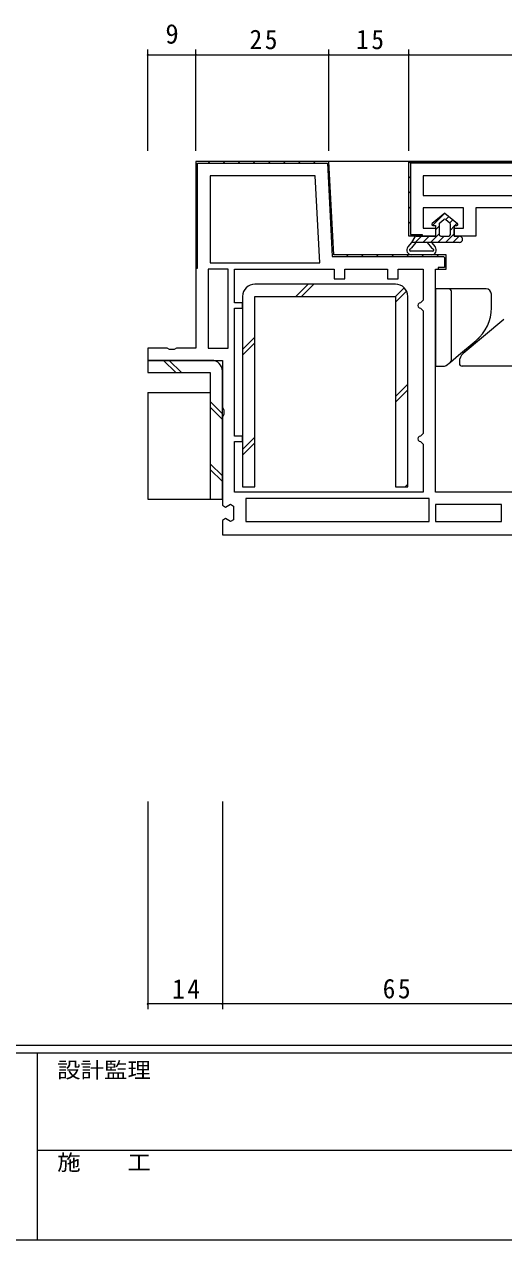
# Model space of a CAD drawing. Units: millimetres on the paper. Extents: x -420 to 373, y -297 to 267.
# Drawn here: x -162.5 to -72.5, y -297 to -69.1 of the extents above; entities that cross this region are included whole.
import ezdxf
from ezdxf.enums import TextEntityAlignment as Align

# ---------------------------------------------------------------- set-up
doc = ezdxf.new("R2010")
doc.units = ezdxf.units.MM
for name, color, linetype, lineweight in [('0-1_YKK_ZWAK', 7, 'Continuous', 9), ('0-3_YKK_12', 2, 'Continuous', 9), ('0-4_YKK_D', 6, 'Continuous', 9), ('0-6_YKK_13', 4, 'Continuous', 9), ('0-7_YKK_11', 7, 'Continuous', 9)]:
    doc.layers.add(name, color=color, linetype=linetype, lineweight=lineweight)
doc.styles.add('ＭＳ ゴシック', font='')
doc.styles.get('ＭＳ ゴシック').set_extended_font_data('MS Gothic')

msp = doc.modelspace()

# ---------------------------------------------------------------- linework, layer by layer
at = {"layer": '0-1_YKK_ZWAK'}
for p, q in [((352.3, -260.6), (-417.7, -260.6)), ((314.5, -262), (-417.7, -262)), ((-160.1, -262), (-160.1, -297)), ((-160.1, -280.199), (-31.3, -280.199)), ((-417.7, -297), (314.5, -297))]:
    msp.add_line(p, q, dxfattribs=at)
at = {"layer": '0-3_YKK_12'}
msp.add_line((88.047, -94.803), (-105.779, -94.803), dxfattribs=at)
at = {"layer": '0-4_YKK_D'}
for p, q in [((-139.304, -92.804), (-139.304, -73.803)), ((-139.304, -74.803), (-130.304, -74.803)), ((-130.304, -92.804), (-130.304, -73.803)), ((-130.304, -92.804), (-130.304, -73.803)), ((-130.304, -74.803), (-105.304, -74.803)), ((-105.304, -92.803), (-105.304, -73.803)), ((-105.304, -92.803), (-105.304, -73.803)), ((-105.304, -74.803), (-90.304, -74.803)), ((-90.304, -92.803), (-90.304, -73.803)), ((-90.304, -92.803), (-90.304, -73.803)), ((-90.304, -74.803), (-0.304, -74.803)), ((-139.304, -214.801), (-139.304, -253.801)), ((-125.304, -214.801), (-125.304, -253.801)), ((-125.304, -214.801), (-125.304, -253.801)), ((-125.304, -252.801), (-139.304, -252.801)), ((-60.304, -252.801), (-125.304, -252.801))]:
    msp.add_line(p, q, dxfattribs=at)
for centre, start, end in [((-139.304, -74.803), 0, 180), ((-139.304, -74.803), 180, 0), ((-130.304, -74.803), 0, 180), ((-130.304, -74.803), 0, 180), ((-130.304, -74.803), 180, 0), ((-130.304, -74.803), 180, 0), ((-105.304, -74.803), 0, 180), ((-105.304, -74.803), 0, 180), ((-105.304, -74.803), 180, 0), ((-105.304, -74.803), 180, 0), ((-90.304, -74.803), 0, 180), ((-90.304, -74.803), 0, 180), ((-90.304, -74.803), 180, 0), ((-90.304, -74.803), 180, 0), ((-139.304, -252.801), 0, 180), ((-139.304, -252.801), 180, 0), ((-125.304, -252.801), 0, 180), ((-125.304, -252.801), 0, 180), ((-125.304, -252.801), 180, 0), ((-125.304, -252.801), 180, 0)]:
    msp.add_arc(centre, 0.106, start, end, dxfattribs=at)
at = {"layer": '0-6_YKK_13'}
for p, q in [((-83.554, -104.503), (-85.93, -106.444)), ((-83.755, -104.667), (-85.877, -106.789)), ((-83.554, -104.503), (-81.178, -106.444)), ((-85.802, -106.803), (-85.304, -106.803)), ((-85.304, -106.803), (-85.304, -108.803)), ((-84.604, -106.93), (-85.304, -107.63)), ((-84.604, -106.536), (-84.604, -108.503)), ((-84.494, -106.304), (-83.744, -105.691)), ((-82.796, -105.122), (-83.365, -105.691)), ((-83.364, -105.691), (-82.614, -106.304)), ((-82.018, -105.758), (-82.588, -106.328)), ((-82.504, -108.503), (-82.504, -106.536)), ((-81.804, -106.959), (-82.504, -107.659)), ((-81.804, -106.803), (-81.306, -106.803)), ((-81.804, -106.803), (-81.804, -108.803)), ((-81.24, -106.394), (-81.648, -106.803)), ((-87.891, -108.803), (-89.091, -110.003)), ((-88.932, -108.803), (-85.304, -108.803)), ((-86.477, -108.803), (-87.677, -110.003)), ((-84.604, -108.345), (-86.262, -110.003)), ((-83.648, -108.803), (-84.848, -110.003)), ((-84.304, -108.803), (-82.804, -108.803)), ((-81.804, -108.373), (-83.434, -110.003)), ((-80.821, -108.804), (-82.02, -110.003)), ((-81.804, -108.803), (-80.804, -108.803)), ((-85.809, -111.603), (-90.016, -111.602)), ((-88.972, -110.003), (-89.799, -110.982)), ((-80.804, -110.003), (-89.771, -110.003)), ((-86.846, -110.003), (-86.019, -110.982)), ((-86.047, -110.003), (-85.353, -110.824)), ((-80.261, -109.659), (-80.548, -109.946)), ((-86.042, -112.303), (-89.776, -112.303)), ((-92.804, -117.803), (-119.204, -117.803)), ((-111.529, -120.103), (-109.229, -117.803)), ((-110.467, -120.103), (-108.167, -117.803)), ((-92.804, -120.117), (-91.171, -118.483)), ((-121.504, -120.103), (-121.504, -155.803)), ((-119.204, -120.103), (-92.804, -120.103)), ((-119.204, -155.803), (-119.204, -120.103)), ((-92.804, -121.178), (-90.732, -119.106)), ((-92.804, -120.103), (-92.804, -155.803)), ((-90.504, -155.803), (-90.504, -120.103)), ((-85.304, -118.683), (-85.304, -133.183)), ((-82.804, -118.683), (-85.304, -118.683)), ((-81.304, -118.683), (-82.804, -118.683)), ((-82.304, -132.026), (-82.304, -119.183)), ((-75.804, -118.683), (-81.304, -118.683)), ((-74.804, -122.236), (-74.804, -119.683)), ((-72.483, -124.432), (-80.09, -130.815)), ((-121.504, -130.078), (-119.204, -127.778)), ((-121.504, -131.14), (-119.204, -128.84)), ((-80.983, -131.151), (-77.662, -128.364)), ((-139.304, -132.103), (-139.304, -134.403)), ((-127.304, -132.103), (-139.304, -132.103)), ((-136.377, -132.103), (-134.077, -134.403)), ((-135.315, -132.103), (-133.015, -134.403)), ((-82.483, -132.409), (-80.983, -131.151)), ((-139.304, -134.403), (-127.604, -134.403)), ((-127.604, -134.403), (-127.604, -158.103)), ((-125.304, -158.103), (-125.304, -134.103)), ((-85.304, -133.183), (-83.586, -133.183)), ((-83.265, -133.066), (-82.483, -132.409)), ((-80.804, -132.347), (-80.804, -132.683)), ((-68.304, -133.183), (-80.304, -133.183)), ((-92.804, -138.855), (-90.504, -136.555)), ((-139.304, -138.103), (-127.604, -138.103)), ((-92.804, -139.916), (-90.504, -137.616)), ((-127.604, -139.814), (-125.304, -142.114)), ((-127.604, -140.875), (-125.304, -143.175)), ((-121.504, -148.817), (-119.204, -146.517)), ((-121.504, -149.878), (-119.204, -147.578)), ((-127.604, -151.481), (-125.304, -153.781)), ((-127.604, -152.543), (-125.304, -154.843)), ((-121.504, -155.803), (-119.204, -155.803)), ((-92.804, -155.803), (-90.504, -155.803)), ((-91.014, -155.803), (-90.504, -155.293)), ((-127.604, -158.103), (-125.304, -158.103))]:
    msp.add_line(p, q, dxfattribs=at)
for points in [[(-89.194, -108.958), (-89.771, -110.003), (-90.465, -110.824)], [(-139.304, -138.103), (-139.304, -158.103), (-127.604, -158.103)]]:
    msp.add_lwpolyline(points, dxfattribs=at)
for centre, radius, start, end in [((-85.802, -106.601), 0.202, 129.25259, 270), ((-84.304, -106.536), 0.3, 129.25259, 180), ((-83.554, -105.923), 0.3, 50.74739, 129.25259), ((-82.804, -106.536), 0.3, 0, 50.74739), ((-81.306, -106.601), 0.202, 270, 50.74739), ((-88.932, -109.103), 0.3, 90, 151.1134), ((-84.304, -108.503), 0.3, 180, 270), ((-82.804, -108.503), 0.3, 270, 0), ((-80.804, -109.403), 0.6, 270, 90), ((-89.779, -111.406), 0.897, 139.88744, 270.2065), ((-90.009, -111.403), 0.2, 117.55611, 271.93042), ((-90.564, -110.339), 1, 297.55611, 319.95366), ((-86.042, -111.403), 0.9, 270, 40.04633), ((-85.254, -110.339), 1, 220.04633, 242.44388), ((-85.809, -111.403), 0.2, 269.99844, 62.44388), ((-119.204, -120.103), 2.3, 90, 180), ((-92.804, -120.103), 2.3, 0, 90), ((-82.804, -119.183), 0.5, 0, 90), ((-75.804, -119.683), 1, 0, 90), ((-82.804, -122.236), 8, 310, 0), ((-82.804, -122.236), 8, 310, 314.59479), ((-127.304, -134.103), 2, 0, 90), ((-82.804, -132.026), 0.5, 310, 0), ((-78.804, -132.347), 2, 130, 180), ((-83.586, -132.683), 0.5, 270, 310), ((-80.304, -132.683), 0.5, 180, 270)]:
    msp.add_arc(centre, radius, start, end, dxfattribs=at)
at = {"layer": '0-7_YKK_11'}
for p, q in [((-130.304, -95.303), (-130.304, -114.803)), ((-130.304, -95.318), (-130.004, -95.618)), ((-127.99, -94.803), (-127.69, -95.103)), ((-125.162, -94.803), (-124.862, -95.103)), ((-122.334, -94.803), (-122.034, -95.103)), ((-119.505, -94.803), (-119.205, -95.103)), ((-116.677, -94.803), (-116.377, -95.103)), ((-113.848, -94.803), (-113.548, -95.103)), ((-111.02, -94.803), (-110.72, -95.103)), ((-108.191, -94.803), (-107.891, -95.103)), ((-90.158, -94.949), (-89.946, -95.161)), ((-87.476, -94.803), (-87.176, -95.103)), ((-84.647, -94.803), (-84.347, -95.103)), ((-81.819, -94.803), (-81.519, -95.103)), ((-78.99, -94.803), (-78.69, -95.103)), ((-76.162, -94.803), (-75.862, -95.103)), ((-73.334, -94.803), (-73.034, -95.103)), ((-105.461, -97.533), (-105.144, -97.85)), ((-90.304, -97.631), (-90.004, -97.931)), ((-130.304, -98.146), (-130.004, -98.446)), ((-130.304, -100.974), (-130.004, -101.274)), ((-105.305, -100.518), (-104.988, -100.835)), ((-90.304, -100.46), (-90.004, -100.76)), ((-87.604, -101.203), (-67.204, -101.203)), ((-130.304, -103.803), (-130.004, -104.103)), ((-105.149, -103.503), (-104.832, -103.82)), ((-90.304, -103.288), (-90.004, -103.588)), ((-130.304, -106.631), (-130.004, -106.931)), ((-104.992, -106.487), (-104.675, -106.804)), ((-90.304, -106.117), (-90.004, -106.417)), ((-87.918, -108.503), (-87.804, -108.617)), ((-130.304, -109.46), (-130.004, -109.76)), ((-104.836, -109.472), (-104.519, -109.789)), ((-130.304, -112.288), (-130.004, -112.588)), ((-127.604, -113.803), (-107.012, -113.803)), ((-102.005, -112.303), (-101.705, -112.603)), ((-99.177, -112.303), (-98.877, -112.603)), ((-96.348, -112.303), (-96.048, -112.603)), ((-93.52, -112.303), (-93.22, -112.603)), ((-90.691, -112.303), (-90.391, -112.603)), ((-87.863, -112.303), (-87.563, -112.603)), ((-85.035, -112.303), (-84.735, -112.603)), ((-83.604, -112.803), (-83.604, -114.703)), ((-83.604, -113.733), (-83.304, -114.033)), ((-130.304, -114.803), (-130.004, -114.803)), ((-124.204, -129.803), (-124.204, -115.003)), ((-87.604, -156.803), (-123.004, -156.803)), ((-86.504, -158.003), (-120.904, -158.003)), ((-72.904, -159.103), (-85.304, -159.103))]:
    msp.add_line(p, q, dxfattribs=at)
for points in [[(-68.804, -156.803), (-85.304, -156.803), (-85.304, -115.003), (-83.304, -115.003), (-83.304, -112.303), (-104.387, -112.303), (-105.304, -94.803), (-130.304, -94.803), (-130.304, -129.803), (-133.938, -129.803), (-134.371, -130.053), (-135.237, -130.053), (-135.67, -129.803), (-139.304, -129.803), (-139.304, -132.103), (-125.304, -132.103), (-125.304, -140.937), (-125.054, -141.37), (-125.054, -142.236), (-125.304, -142.669), (-125.304, -159.281), (-124.741, -159.644), (-123.768, -159.062), (-123.204, -159.425), (-123.204, -161.981), (-123.768, -162.344), (-124.741, -161.762), (-125.304, -162.125), (-125.304, -164.803), (-60.304, -164.803)], [(-130.004, -114.803), (-130.004, -95.103), (-105.589, -95.103), (-104.672, -112.603), (-83.804, -112.603), (-83.604, -112.803)], [(-90.304, -94.803), (-0.304, -94.803), (-0.304, -102.803), (-5.304, -102.803), (-5.304, -101.303), (-3.004, -101.303), (-3.004, -97.503), (-10.604, -97.503), (-10.604, -101.303), (-8.804, -101.303), (-8.804, -102.803), (-15.304, -102.803), (-18.577, -104.693), (-18.804, -104.562), (-18.804, -102.803), (-21.304, -102.803), (-24.879, -103.875)], [(-68.304, -103.503), (-77.704, -103.503), (-77.704, -108.803), (-81.804, -108.803), (-81.804, -107.303), (-80.004, -107.303), (-80.004, -103.503), (-87.604, -103.503), (-87.604, -107.303), (-85.304, -107.303), (-85.304, -108.803), (-90.304, -108.803), (-90.304, -94.803)], [(-0.804, -102.803), (-2.804, -102.803), (-2.804, -102.503), (-0.604, -102.503), (-0.604, -95.103), (-90.004, -95.103), (-90.004, -108.503), (-87.804, -108.503), (-87.804, -108.803), (-89.804, -108.803)], [(-83.604, -112.803), (-83.604, -114.703), (-84.804, -114.703), (-84.804, -115.003)], [(-87.604, -156.803), (-123.004, -156.803), (-123.004, -147.303), (-121.504, -147.303), (-121.504, -146.303), (-123.004, -146.303), (-123.004, -122.303), (-121.504, -122.303), (-121.504, -121.303), (-123.004, -121.303), (-123.004, -115.003), (-104.304, -115.003), (-104.304, -116.803), (-102.304, -116.803), (-102.304, -115.003), (-94.304, -115.003), (-94.304, -116.803), (-92.304, -116.803), (-92.304, -115.003), (-87.604, -115.003), (-87.604, -120.803), (-88.104, -121.303)], [(-88.104, -122.303), (-87.604, -122.803), (-87.604, -145.803), (-88.104, -146.303)], [(-88.104, -147.303), (-87.604, -147.803), (-87.604, -156.803)]]:
    msp.add_lwpolyline(points, dxfattribs=at)
for points in [[(-127.604, -113.803), (-107.012, -113.803), (-107.866, -97.503), (-127.604, -97.503)], [(-87.604, -101.203), (-67.204, -101.203), (-67.204, -97.503), (-87.604, -97.503)], [(-124.204, -129.803), (-124.204, -115.003), (-128.004, -115.003), (-128.004, -129.803)], [(-86.504, -158.003), (-120.904, -158.003), (-120.904, -162.303), (-86.504, -162.303)], [(-72.904, -159.103), (-85.304, -159.103), (-85.304, -162.303), (-72.904, -162.303)]]:
    msp.add_lwpolyline(points, close=True, dxfattribs=at)
for centre in [(-88.104, -121.803), (-88.104, -146.803)]:
    msp.add_arc(centre, 0.5, 89.99998, 270, dxfattribs=at)

# ---------------------------------------------------------------- texts
at = {"layer": '0-1_YKK_ZWAK', "style": 'ＭＳ ゴシック', "width": 1.1}
for s, p in [('設計監理', (-156.331, -267.533)), ('施\u3000\u3000工', (-156.331, -284.854))]:
    msp.add_text(s, height=2.933, dxfattribs=at).set_placement(p, align=Align.BOTTOM_LEFT)
at = {"layer": '0-4_YKK_D', "color": 3, "style": 'ＭＳ ゴシック'}
msp.add_text('9', height=3.666, dxfattribs=at).set_placement((-136.004, -73.803), align=Align.BOTTOM_LEFT)
at = {"layer": '0-4_YKK_D', "color": 3, "char_height": 3.666, "attachment_point": 7, "style": 'ＭＳ ゴシック'}
for s, insert in [('\\T1.21;\\W0.95;25', (-120.204, -73.803)), ('\\T1.21;\\W0.95;15', (-100.204, -73.803)), ('\\T1.21;\\W0.95;14', (-134.742, -251.801)), ('\\T1.21;\\W0.95;65', (-95.204, -251.801))]:
    msp.add_mtext(s, dxfattribs=dict(at, insert=insert))

doc.saveas('drawing.dxf')
